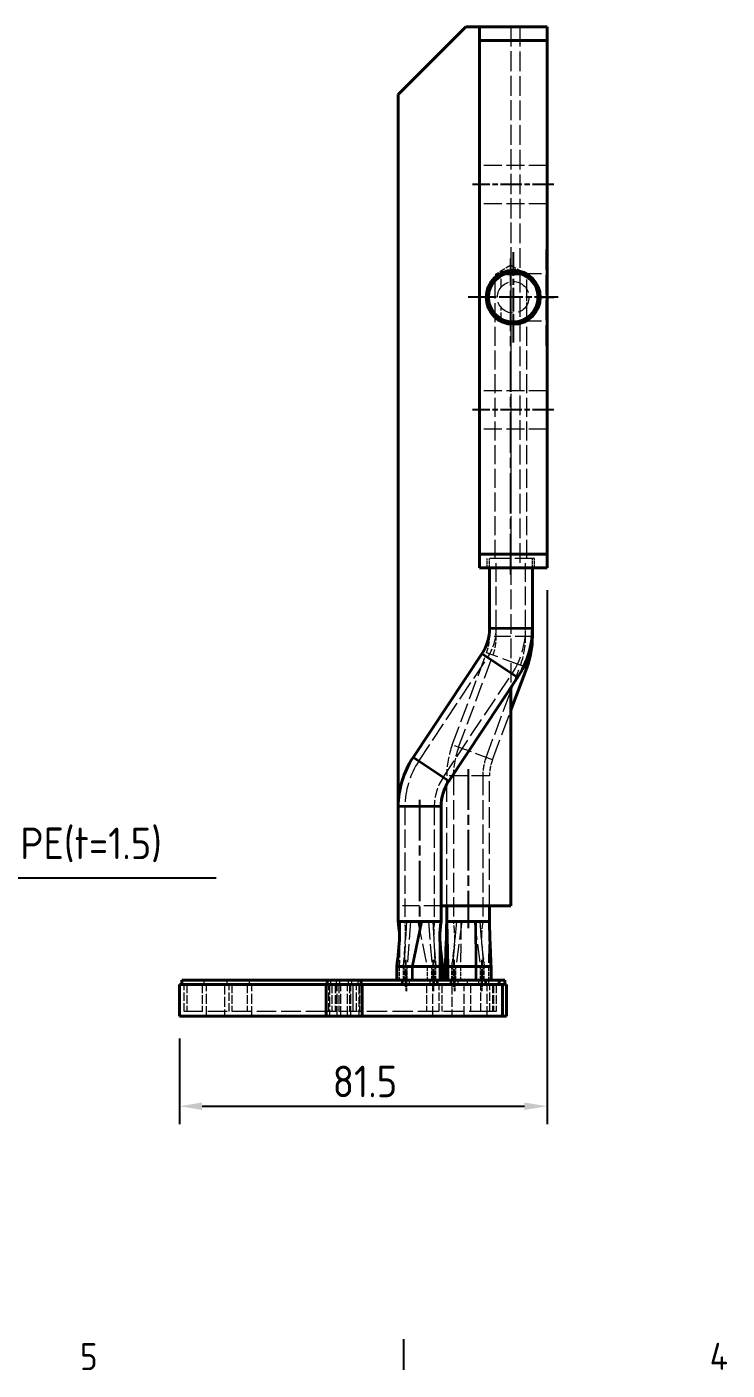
# Model space of a CAD drawing. Header units: millimetres. Extents: x 0 to 840, y 0 to 594.
# Drawn here: x 196.5 to 351.8, y 13.1 to 311.2 of the extents above; entities that cross this region are included whole.
import ezdxf

# ---------------------------------------------------------------- set-up
doc = ezdxf.new("R2010")
doc.units = ezdxf.units.MM
doc.header["$LTSCALE"] = 2
doc.linetypes.add('CHAIN', pattern=[0.3543, 0.2362, -0.0295, 0.0591, -0.0295])
doc.linetypes.add('DASHED', pattern=[0.2067, 0.1654, -0.0413])
doc.layers.get('0').update_dxf_attribs({"color": 3, "lineweight": 25})
for name, color, linetype, lineweight in [('가려진 것(ISO)', 2, 'DASHED', 18), ('가려진 좁은 것(ISO)', 2, 'DASHED', 18), ('가시적인 것(ISO)', 3, 'Continuous', 40), ('가시적인 좁은 것(ISO)', 3, 'Continuous', 35), ('경계(ISO)', 7, 'Continuous', 25), ('중심 표식(ISO)', 1, 'Continuous', 25), ('중심선(ISO)', 1, 'Continuous', 25), ('치수(ISO)', 2, 'Continuous', 25)]:
    doc.layers.add(name, color=color, linetype=linetype, lineweight=lineweight)
doc.styles.add('문자 텍스트_PSTEK_POSCO', font='isocp.shx')
doc.styles.add('치수 텍스트_PSTEK_POSCO', font='isocp.shx')
doc.dimstyles.new('치수_PSTEK_POSCO', dxfattribs={"dimscale": 2, "dimtxt": 3.5, "dimasz": 2.5, "dimexe": 2, "dimexo": 2.5, "dimgap": 1, "dimtad": 1, "dimrnd": 1e-08, "dimdsep": 46, "dimtxsty": '치수 텍스트_PSTEK_POSCO', "dimcen": 0.09, "dimdle": 10, "dimclrd": 7, "dimclre": 7, "dimclrt": 2, "dimadec": 1, "dimazin": 2, "dimtfac": 1, "dimtmove": 0, "dimatfit": 3, "dimfxl": 0, "dimtolj": 1, "dimlwd": -1, "dimlwe": -1, "dimarcsym": 0})

# ---------------------------------------------------------------- blocks, each defined once
blk = doc.blocks.new('경계 Default Border')
at = {"layer": '경계(ISO)'}
blk.add_line((140, 10), (140, 6.6), dxfattribs=at)
at = {"layer": '경계(ISO)', "color": 2, "char_height": 3, "attachment_point": 7, "style": '문자 텍스트_PSTEK_POSCO'}
for s, insert in [('5', (104.14, 6.57)), ('4', (173.97, 6.6))]:
    blk.add_mtext(s, dxfattribs=dict(at, insert=insert))
blk = doc.blocks.new('*D28')
at = {"layer": 'Defpoints', "color": 0}
for p in [(311.86, 191.2), (230.36, 91.7), (311.86, 71.7)]:
    blk.add_point(p, dxfattribs=at)
at = {"layer": '치수(ISO)', "color": 7}
for p, q in [((311.86, 186.2), (311.86, 67.7)), ((230.36, 86.7), (230.36, 67.7)), ((235.36, 71.7), (306.86, 71.7))]:
    blk.add_line(p, q, dxfattribs=at)
for points in [[(235.36, 72.53), (235.36, 70.87), (230.36, 71.7)], [(306.86, 72.53), (306.86, 70.87), (311.86, 71.7)]]:
    blk.add_solid(points, dxfattribs=at)
at = {"layer": '치수(ISO)', "color": 2, "insert": (264.32, 77.2), "char_height": 7, "attachment_point": 4, "style": '치수 텍스트_PSTEK_POSCO'}
blk.add_mtext('\\A1;81.5', dxfattribs=at)
blk = doc.blocks.new('*D29')
at = {"layer": 'Defpoints', "color": 0}
for p in [(143.99, 128.92), (153.49, 128.92), (143.99, 122.41)]:
    blk.add_point(p, dxfattribs=at)
at = {"layer": '치수(ISO)', "color": 7}
for p, q in [((138.99, 122.41), (133.99, 122.41)), ((143.99, 122.41), (153.49, 122.41)), ((158.49, 122.41), (238.52, 122.41))]:
    blk.add_line(p, q, dxfattribs=at)
for points in [[(138.99, 123.25), (138.99, 121.58), (143.99, 122.41)], [(158.49, 123.25), (158.49, 121.58), (153.49, 122.41)]]:
    blk.add_solid(points, dxfattribs=at)
at = {"layer": '치수(ISO)', "color": 2, "insert": (165.49, 129.68), "char_height": 7, "attachment_point": 4, "style": '치수 텍스트_PSTEK_POSCO'}
blk.add_mtext('\\A1;\\fAIGDT|b0|i0;\\H7.0000;n\\fisocp|b0|i0;\\H7.0000;9.5 PIPE(t=1.5)', dxfattribs=at)

msp = doc.modelspace()

# ---------------------------------------------------------------- linework, layer by layer
at = {"layer": '가려진 것(ISO)', "ltscale": 13.194353}
for p, q in [((303.864, 311.2), (303.864, 191.2)), ((305.864, 311.2), (305.864, 191.2))]:
    msp.add_line(p, q, dxfattribs=at)
at = {"layer": '가려진 것(ISO)', "ltscale": 13.132971}
msp.add_line((303.864, 311.2), (303.864, 164.612), dxfattribs=at)
at = {"layer": '가려진 것(ISO)', "ltscale": 12.094824}
for p, q in [((311.864, 280.45), (296.864, 280.45)), ((311.864, 271.95), (296.864, 271.95)), ((301.664, 256.45), (311.664, 256.45)), ((301.664, 245.95), (311.664, 245.95)), ((311.864, 230.45), (296.864, 230.45)), ((311.864, 221.95), (296.864, 221.95))]:
    msp.add_line(p, q, dxfattribs=at)
at = {"layer": '가려진 것(ISO)', "ltscale": 13.552266}
msp.add_line((311.664, 240.5), (311.664, 261.9), dxfattribs=at)
at = {"layer": '가려진 것(ISO)', "ltscale": 0.19037}
for p, q in [((311.664, 261.9), (311.864, 261.9)), ((311.664, 240.5), (311.864, 240.5))]:
    msp.add_line(p, q, dxfattribs=at)
at = {"layer": '가려진 것(ISO)', "ltscale": 3.888545}
for q in [(300.364, 256.2), (307.364, 256.2)]:
    msp.add_line((303.864, 258.303), q, dxfattribs=at)
at = {"layer": '가려진 것(ISO)', "ltscale": 5.663238}
for p, q in [((301.664, 253.427), (301.664, 256.45)), ((301.664, 245.95), (301.664, 248.973))]:
    msp.add_line(p, q, dxfattribs=at)
at = {"layer": '가려진 것(ISO)', "ltscale": 13.298953}
for p, q in [((307.364, 256.2), (300.364, 256.2)), ((309.114, 193.2), (298.614, 193.2))]:
    msp.add_line(p, q, dxfattribs=at)
at = {"layer": '가려진 것(ISO)', "ltscale": 12.699565}
for p, q in [((300.364, 193.2), (300.364, 256.2)), ((307.364, 193.2), (307.364, 256.2))]:
    msp.add_line(p, q, dxfattribs=at)
at = {"layer": '가려진 것(ISO)', "ltscale": 1.904597}
for p, q in [((298.614, 191.2), (298.614, 193.2)), ((299.114, 191.2), (299.114, 193.2)), ((308.614, 191.2), (308.614, 193.2)), ((309.114, 191.2), (309.114, 193.2))]:
    msp.add_line(p, q, dxfattribs=at)
at = {"layer": '가려진 것(ISO)', "ltscale": 12.476913}
for p, q in [((300.614, 177.726), (300.614, 193.2)), ((307.114, 177.726), (307.114, 193.2))]:
    msp.add_line(p, q, dxfattribs=at)
at = {"layer": '가려진 것(ISO)', "ltscale": 1.735812}
for p, q in [((299.114, 175.903), (299.114, 177.726)), ((300.614, 175.903), (300.614, 177.726)), ((307.114, 175.903), (307.114, 177.726))]:
    msp.add_line(p, q, dxfattribs=at)
at = {"layer": '가려진 것(ISO)', "ltscale": 13.332373}
for p, q in [((283.41, 148.268), (298.653, 171.227)), ((288.825, 144.673), (304.068, 167.632))]:
    msp.add_line(p, q, dxfattribs=at)
at = {"layer": '가려진 것(ISO)', "ltscale": 13.186625}
for p, q in [((290.856, 151.891), (298.469, 172.325)), ((292.262, 151.368), (299.875, 171.801)), ((298.353, 149.099), (305.966, 169.532))]:
    msp.add_line(p, q, dxfattribs=at)
at = {"layer": '가려진 것(ISO)', "ltscale": 14.222021}
msp.add_line((299.759, 148.575), (303.864, 159.594), dxfattribs=at)
at = {"layer": '가려진 것(ISO)', "ltscale": 13.93161}
for p, q in [((289.614, 116.2), (289.614, 144.997)), ((299.114, 116.2), (299.114, 144.997))]:
    msp.add_line(p, q, dxfattribs=at)
at = {"layer": '가려진 것(ISO)', "ltscale": 13.020738}
for p, q in [((291.114, 144.997), (291.114, 112.7)), ((297.614, 144.997), (297.614, 112.7))]:
    msp.add_line(p, q, dxfattribs=at)
at = {"layer": '가려진 것(ISO)', "ltscale": 12.324078}
for p, q in [((280.364, 138.174), (280.364, 112.7)), ((286.864, 138.174), (286.864, 112.7))]:
    msp.add_line(p, q, dxfattribs=at)
at = {"layer": '가려진 것(ISO)', "ltscale": 11.490082}
msp.add_line((288.364, 116.2), (278.864, 116.2), dxfattribs=at)
at = {"layer": '가려진 것(ISO)', "ltscale": 2.856945}
for p, q in [((280.02, 99.7), (280.02, 102.7)), ((287.207, 99.7), (287.207, 102.7)), ((290.77, 99.7), (290.77, 102.7)), ((297.957, 99.7), (297.957, 102.7))]:
    msp.add_line(p, q, dxfattribs=at)
at = {"layer": '가려진 것(ISO)', "ltscale": 5.71399}
for p, q in [((231.364, 92.7), (231.364, 98.7)), ((235.364, 98.7), (235.364, 92.7)), ((241.364, 92.7), (241.364, 98.7)), ((245.364, 98.7), (245.364, 92.7)), ((264.942, 98.7), (264.942, 92.7)), ((265.692, 98.7), (265.692, 92.7)), ((268.035, 98.7), (268.035, 92.7)), ((268.785, 98.7), (268.785, 92.7)), ((288.541, 98.7), (288.541, 92.7)), ((294.91, 98.7), (294.91, 92.7)), ((299.739, 98.7), (299.739, 92.7)), ((300.605, 98.7), (300.605, 92.7))]:
    msp.add_line(p, q, dxfattribs=at)
at = {"layer": '가려진 것(ISO)', "ltscale": 0.952248}
for p, q in [((235.864, 98.7), (235.864, 99.7)), ((240.864, 99.7), (240.864, 98.7)), ((245.864, 98.7), (245.864, 99.7)), ((263.828, 99.7), (263.828, 98.7)), ((265.149, 98.7), (265.149, 99.7)), ((265.899, 98.7), (265.899, 99.7)), ((267.828, 98.7), (267.828, 99.7)), ((268.578, 98.7), (268.578, 99.7)), ((269.899, 99.7), (269.899, 98.7)), ((279.602, 99.7), (279.602, 98.7)), ((286.895, 98.7), (286.895, 99.7)), ((287.612, 99.7), (287.612, 98.7)), ((290.357, 99.7), (290.357, 98.7)), ((290.431, 99.7), (290.431, 98.7)), ((294.203, 98.7), (294.203, 99.7)), ((298.368, 99.7), (298.368, 98.7)), ((298.959, 98.7), (298.959, 99.7))]:
    msp.add_line(p, q, dxfattribs=at)
at = {"layer": '가려진 것(ISO)', "ltscale": 6.666338}
for p, q in [((236.364, 91.7), (236.364, 98.7)), ((240.364, 98.7), (240.364, 91.7)), ((246.364, 91.7), (246.364, 98.7)), ((263.621, 98.7), (263.621, 91.7)), ((265.356, 91.7), (265.356, 98.7)), ((266.106, 91.7), (266.106, 98.7)), ((267.621, 91.7), (267.621, 98.7)), ((268.371, 91.7), (268.371, 98.7)), ((270.106, 98.7), (270.106, 91.7)), ((286.541, 91.7), (286.541, 98.7)), ((290.784, 98.7), (290.784, 91.7)), ((293.496, 91.7), (293.496, 98.7)), ((298.605, 91.7), (298.605, 98.7))]:
    msp.add_line(p, q, dxfattribs=at)
at = {"layer": '가려진 것(ISO)', "ltscale": 1.495845}
for p, q in [((231.95, 92.7), (231.364, 92.7)), ((264.114, 92.7), (262.7, 92.7)), ((271.028, 92.7), (269.614, 92.7)), ((299.739, 92.7), (299.153, 92.7))]:
    msp.add_line(p, q, dxfattribs=at)
at = {"layer": '가려진 것(ISO)', "ltscale": 13.14921}
msp.add_line((262.7, 92.7), (231.95, 92.7), dxfattribs=at)
at = {"layer": '가려진 것(ISO)', "ltscale": 5.237816}
msp.add_line((269.614, 92.7), (264.114, 92.7), dxfattribs=at)
at = {"layer": '가려진 것(ISO)', "ltscale": 13.744819}
msp.add_line((299.153, 92.7), (271.028, 92.7), dxfattribs=at)
at = {"layer": '가려진 것(ISO)', "ltscale": 1.843964}
msp.add_line((300.605, 92.7), (299.739, 92.7), dxfattribs=at)
at = {"layer": '가려진 것(ISO)', "ltscale": 13.298953}
msp.add_circle((304.364, 251.2), 3.5, dxfattribs=at)
at = {"layer": '가려진 것(ISO)', "ltscale": 3.481072}
for centre, start, end in [((288.864, 175.903), 339.56717, 0), ((309.364, 144.997), 159.56717, 180)]:
    msp.add_arc(centre, 10.25, start, end, dxfattribs=at)
at = {"layer": '가려진 것(ISO)', "ltscale": 6.55851}
for centre, start, end in [((288.864, 177.726), 326.41845, 0), ((298.614, 138.174), 146.41845, 180)]:
    msp.add_arc(centre, 11.75, start, end, dxfattribs=at)
at = {"layer": '가려진 것(ISO)', "ltscale": 3.990512}
for centre, start, end in [((288.864, 175.903), 339.56717, 0), ((309.364, 144.997), 159.56717, 180)]:
    msp.add_arc(centre, 11.75, start, end, dxfattribs=at)
at = {"layer": '가려진 것(ISO)', "ltscale": 12.937207}
for centre, start, end in [((288.864, 177.726), 326.41845, 0), ((298.614, 138.174), 146.41845, 180)]:
    msp.add_arc(centre, 18.25, start, end, dxfattribs=at)
at = {"layer": '가려진 것(ISO)', "ltscale": 6.198085}
for centre, start, end in [((288.864, 175.903), 339.56717, 0), ((309.364, 144.997), 159.56717, 180)]:
    msp.add_arc(centre, 18.25, start, end, dxfattribs=at)
at = {"layer": '가려진 것(ISO)', "ltscale": 6.707525}
msp.add_arc((309.364, 144.997), 19.75, 159.56717, 180, dxfattribs=at)
at = {"layer": '가려진 것(ISO)', "ltscale": 3.743146}
msp.add_open_spline([(307.282, 253.132), (307.285, 253.093), (307.287, 253.054), (307.326, 252.407), (307.337, 251.783), (307.337, 250.617), (307.326, 249.993), (307.287, 249.346), (307.285, 249.307), (307.282, 249.268)], degree=3, knots=[1.70090628, 1.70090628, 1.70090628, 1.70090628, 1.71212717, 1.71212717, 1.88708792, 1.88708792, 2.06204866, 2.06204866, 2.07326955, 2.07326955, 2.07326955, 2.07326955], dxfattribs=at)
at = {"layer": '가려진 것(ISO)', "ltscale": 3.958615}
msp.add_open_spline([(280.48, 109.001), (280.498, 109.373), (280.503, 109.761), (280.486, 110.979), (280.434, 111.836), (280.364, 112.7)], degree=3, knots=[0, 0, 0, 0, 0.13481836, 0.13481836, 0.4154182, 0.4154182, 0.4154182, 0.4154182], dxfattribs=at)
at = {"layer": '가려진 것(ISO)', "ltscale": 3.959095}
msp.add_open_spline([(286.864, 112.7), (286.761, 111.422), (286.691, 110.145), (286.748, 109.001)], degree=3, dxfattribs=at)
at = {"layer": '가려진 것(ISO)', "ltscale": 4.966777}
msp.add_open_spline([(291.39, 108.083), (291.404, 108.249), (291.414, 108.421), (291.436, 109.131), (291.414, 109.708), (291.315, 111.078), (291.222, 111.886), (291.114, 112.7)], degree=3, knots=[0, 0, 0, 0, 0.06483295, 0.06483295, 0.26014631, 0.26014631, 0.52106376, 0.52106376, 0.52106376, 0.52106376], dxfattribs=at)
at = {"layer": '가려진 것(ISO)', "ltscale": 4.966956}
msp.add_open_spline([(297.614, 112.7), (297.507, 111.9), (297.416, 111.104), (297.301, 109.54), (297.279, 108.755), (297.338, 108.083)], degree=3, knots=[0, 0, 0, 0, 0.25661988, 0.25661988, 0.52048141, 0.52048141, 0.52048141, 0.52048141], dxfattribs=at)
at = {"layer": '가려진 것(ISO)', "ltscale": 6.13159}
msp.add_open_spline([(280.02, 102.7), (280.195, 104.809), (280.377, 106.933), (280.48, 109.001)], degree=3, dxfattribs=at)
at = {"layer": '가려진 것(ISO)', "ltscale": 6.131111}
msp.add_open_spline([(286.748, 109.001), (286.826, 107.419), (286.957, 105.798), (287.126, 103.69), (287.166, 103.195), (287.207, 102.7)], degree=3, knots=[0, 0, 0, 0, 0.49254215, 0.49254215, 0.64357766, 0.64357766, 0.64357766, 0.64357766], dxfattribs=at)
at = {"layer": '가려진 것(ISO)', "ltscale": 5.212843}
for points in [[(290.77, 102.7), (291.001, 104.497), (291.233, 106.302), (291.39, 108.083)], [(297.338, 108.083), (297.494, 106.302), (297.727, 104.497), (297.957, 102.7)]]:
    msp.add_open_spline(points, degree=3, dxfattribs=at)
at = {"layer": '가려진 좁은 것(ISO)', "ltscale": 11.309763}
msp.add_line((308.529, 175.903), (299.114, 175.903), dxfattribs=at)
at = {"layer": '가려진 좁은 것(ISO)', "ltscale": 14.866116}
msp.add_line((306.706, 169.256), (298.469, 172.325), dxfattribs=at)
at = {"layer": '가려진 좁은 것(ISO)', "ltscale": 12.032386}
for p, q in [((299.759, 148.575), (290.856, 151.891)), ((299.114, 144.997), (289.614, 144.997))]:
    msp.add_line(p, q, dxfattribs=at)
at = {"layer": '가려진 좁은 것(ISO)', "ltscale": 12.223671}
for p, q in [((280.664, 112.7), (280.167, 102.7)), ((286.564, 112.7), (287.061, 102.7)), ((293, 112.7), (291.624, 102.7)), ((295.727, 112.7), (297.104, 102.7))]:
    msp.add_line(p, q, dxfattribs=at)
at = {"layer": '가려진 좁은 것(ISO)', "ltscale": 12.17514}
for p, q in [((281.622, 112.7), (280.874, 102.7)), ((285.606, 112.7), (286.354, 102.7)), ((291.796, 112.7), (290.917, 102.7)), ((296.932, 112.7), (297.811, 102.7))]:
    msp.add_line(p, q, dxfattribs=at)
at = {"layer": '가려진 좁은 것(ISO)', "ltscale": 12.360609}
for p, q in [((283.197, 112.7), (285.293, 102.7)), ((299.095, 112.7), (298.872, 102.7))]:
    msp.add_line(p, q, dxfattribs=at)
at = {"layer": '가려진 좁은 것(ISO)', "ltscale": 3.069171}
msp.add_line((288.083, 112.7), (288.095, 109.477), dxfattribs=at)
at = {"layer": '가려진 좁은 것(ISO)', "ltscale": 12.095213}
msp.add_line((292.755, 112.7), (292.684, 102.7), dxfattribs=at)
at = {"layer": '가려진 좁은 것(ISO)', "ltscale": 6.454419}
msp.add_line((279.132, 109.477), (279.106, 102.7), dxfattribs=at)
at = {"layer": '가려진 좁은 것(ISO)', "ltscale": 2.856945}
for p, q in [((279.106, 102.7), (279.106, 99.7)), ((280.167, 99.7), (280.167, 102.7)), ((280.874, 99.7), (280.874, 102.7)), ((285.293, 102.7), (285.293, 99.7)), ((286.354, 99.7), (286.354, 102.7)), ((287.061, 99.7), (287.061, 102.7)), ((290.917, 99.7), (290.917, 102.7)), ((291.624, 99.7), (291.624, 102.7)), ((292.684, 102.7), (292.684, 99.7)), ((297.104, 99.7), (297.104, 102.7)), ((297.811, 99.7), (297.811, 102.7)), ((298.872, 102.7), (298.872, 99.7))]:
    msp.add_line(p, q, dxfattribs=at)
at = {"layer": '가려진 좁은 것(ISO)', "ltscale": 5.71399}
for p, q in [((231.95, 98.7), (231.95, 92.7)), ((241.95, 98.7), (241.95, 92.7)), ((262.7, 92.7), (262.7, 98.7)), ((263.45, 92.7), (263.45, 98.7)), ((264.114, 98.7), (264.114, 92.7)), ((264.864, 98.7), (264.864, 92.7)), ((268.864, 92.7), (268.864, 98.7)), ((269.614, 92.7), (269.614, 98.7)), ((270.278, 98.7), (270.278, 92.7)), ((271.028, 98.7), (271.028, 92.7)), ((285.127, 98.7), (285.127, 92.7)), ((287.956, 92.7), (287.956, 98.7)), ((297.191, 92.7), (297.191, 98.7)), ((299.153, 92.7), (299.153, 98.7)), ((300.019, 98.7), (300.019, 92.7))]:
    msp.add_line(p, q, dxfattribs=at)
at = {"layer": '가려진 좁은 것(ISO)', "ltscale": 0.952248}
for p, q in [((279.895, 99.7), (279.895, 98.7)), ((281.309, 99.7), (281.309, 98.7)), ((285.905, 99.7), (285.905, 98.7)), ((287.319, 99.7), (287.319, 98.7)), ((290.65, 99.7), (290.65, 98.7)), ((292.064, 99.7), (292.064, 98.7)), ((296.661, 99.7), (296.661, 98.7)), ((298.075, 99.7), (298.075, 98.7))]:
    msp.add_line(p, q, dxfattribs=at)
at = {"layer": '가시적인 것(ISO)'}
for p, q in [((278.864, 296.2), (293.864, 311.2)), ((293.864, 311.2), (296.864, 311.2)), ((296.864, 308.2), (296.864, 311.2)), ((296.864, 311.2), (311.864, 311.2)), ((311.864, 311.2), (311.864, 308.2)), ((311.864, 308.2), (296.864, 308.2)), ((296.864, 194.2), (296.864, 308.2)), ((311.864, 308.2), (311.864, 194.2)), ((278.864, 138.174), (278.864, 296.2)), ((296.864, 191.2), (296.864, 194.2)), ((296.864, 194.2), (311.864, 194.2)), ((311.864, 194.2), (311.864, 191.2)), ((311.864, 191.2), (296.864, 191.2)), ((299.114, 177.726), (299.114, 191.2)), ((308.614, 177.726), (308.614, 191.2)), ((308.614, 175.903), (308.614, 177.726)), ((282.16, 149.098), (297.403, 172.057)), ((303.864, 159.594), (307.371, 169.008)), ((290.075, 143.843), (305.318, 166.802)), ((303.864, 164.612), (303.864, 116.2)), ((278.864, 112.7), (278.864, 138.174)), ((288.364, 112.7), (288.364, 138.174)), ((303.864, 116.2), (288.364, 116.2)), ((289.614, 112.7), (289.614, 116.2)), ((299.114, 112.7), (299.114, 116.2)), ((278.864, 112.7), (279.123, 112.7)), ((279.145, 112.7), (283.636, 112.7)), ((283.636, 112.7), (284.03, 112.7)), ((284.03, 112.7), (288.364, 112.7)), ((289.614, 112.7), (289.632, 112.7)), ((289.614, 112.7), (289.614, 112.7)), ((289.632, 112.7), (295.911, 112.7)), ((295.973, 112.7), (299.114, 112.7)), ((278.52, 102.7), (280.893, 102.7)), ((278.52, 102.7), (278.52, 99.7)), ((280.893, 102.7), (281.934, 102.7)), ((288.122, 102.7), (281.934, 102.7)), ((288.138, 102.7), (288.707, 102.7)), ((288.707, 102.7), (288.707, 99.7)), ((289.27, 102.7), (289.305, 102.7)), ((289.27, 102.7), (289.27, 99.7)), ((289.305, 102.7), (289.856, 102.7)), ((296.043, 102.7), (289.856, 102.7)), ((296.06, 102.7), (299.457, 102.7)), ((299.457, 102.7), (299.457, 99.7)), ((230.364, 98.7), (230.364, 91.7)), ((230.364, 98.7), (262.871, 98.7)), ((230.864, 99.7), (230.864, 98.7)), ((230.864, 99.7), (263.078, 99.7)), ((262.871, 98.7), (262.871, 91.7)), ((262.871, 98.7), (270.856, 98.7)), ((263.078, 99.7), (263.078, 98.7)), ((263.078, 99.7), (270.649, 99.7)), ((270.649, 99.7), (270.649, 98.7)), ((270.649, 99.7), (301.274, 99.7)), ((270.856, 98.7), (270.856, 91.7)), ((270.856, 98.7), (301.981, 98.7)), ((301.274, 99.7), (301.274, 98.7)), ((301.274, 99.7), (302.494, 99.7)), ((301.981, 98.7), (301.981, 91.7)), ((301.981, 98.7), (302.848, 98.7)), ((302.494, 98.7), (301.981, 98.7)), ((302.494, 99.7), (302.494, 98.7)), ((302.848, 98.7), (302.848, 91.7)), ((230.364, 91.7), (262.871, 91.7)), ((262.871, 91.7), (270.856, 91.7)), ((270.856, 91.7), (301.981, 91.7)), ((302.848, 91.7), (301.981, 91.7))]:
    msp.add_line(p, q, dxfattribs=at)
for radius in [6, 5.5]:
    msp.add_circle((304.364, 251.2), radius, dxfattribs=at)
for centre, radius, start, end in [((288.864, 177.726), 10.25, 326.41845, 0), ((288.864, 177.726), 19.75, 326.41845, 0), ((288.864, 175.903), 19.75, 339.56717, 0), ((298.614, 138.174), 19.75, 146.41845, 180), ((298.614, 138.174), 10.25, 146.41845, 180)]:
    msp.add_arc(centre, radius, start, end, dxfattribs=at)
for points, knots in [([(279.132, 109.477), (279.135, 110.261), (279.064, 111.119), (278.929, 112.223), (278.898, 112.461), (278.864, 112.7)], [0, 0, 0, 0, 0.28506885, 0.28506885, 0.36265591, 0.36265591, 0.36265591, 0.36265591]), ([(299.114, 112.7), (299.118, 110.644), (299.203, 108.454), (299.345, 105.085), (299.4, 103.894), (299.457, 102.7)], [0, 0, 0, 0, 0.6790892, 0.6790892, 1.0480613, 1.0480613, 1.0480613, 1.0480613]), ([(288.095, 109.477), (288.1, 108.205), (288.21, 106.87), (288.455, 104.598), (288.576, 103.649), (288.707, 102.7)], [0, 0, 0, 0, 0.40711456, 0.40711456, 0.69708653, 0.69708653, 0.69708653, 0.69708653])]:
    msp.add_open_spline(points, degree=3, knots=knots, dxfattribs=at)
for points in [[(288.364, 112.7), (288.206, 111.584), (288.092, 110.473), (288.095, 109.477)], [(289.27, 102.7), (289.433, 106.088), (289.607, 109.529), (289.614, 112.7)], [(278.52, 102.7), (278.835, 104.977), (279.124, 107.303), (279.132, 109.477)]]:
    msp.add_open_spline(points, degree=3, dxfattribs=at)
at = {"layer": '가시적인 좁은 것(ISO)'}
for p, q in [((308.614, 177.726), (299.114, 177.726)), ((308.614, 175.903), (308.529, 175.903)), ((305.318, 166.802), (297.403, 172.057)), ((307.371, 169.008), (306.706, 169.256)), ((290.075, 143.843), (282.16, 149.098)), ((288.364, 138.174), (278.864, 138.174)), ((279.123, 112.7), (279.145, 112.7)), ((279.145, 112.7), (279.132, 109.477)), ((284.03, 112.7), (281.934, 102.7)), ((289.632, 112.7), (289.856, 102.7)), ((295.911, 112.7), (295.973, 112.7)), ((295.973, 112.7), (296.043, 102.7)), ((288.095, 109.477), (288.122, 102.7)), ((281.934, 102.7), (281.934, 99.7)), ((288.122, 102.7), (288.138, 102.7)), ((288.122, 102.7), (288.122, 99.7)), ((289.856, 102.7), (289.856, 99.7)), ((296.043, 102.7), (296.06, 102.7)), ((296.043, 102.7), (296.043, 99.7))]:
    msp.add_line(p, q, dxfattribs=at)
at = {"layer": '중심 표식(ISO)', "linetype": 'CHAIN', "ltscale": 11.111974}
for p, q in [((304.364, 261.2), (304.364, 241.2)), ((314.364, 251.2), (294.364, 251.2))]:
    msp.add_line(p, q, dxfattribs=at)
at = {"layer": '중심선(ISO)', "linetype": 'CHAIN', "ltscale": 10.000767}
for p, q in [((313.364, 276.2), (295.364, 276.2)), ((313.364, 226.2), (295.364, 226.2))]:
    msp.add_line(p, q, dxfattribs=at)
at = {"layer": '중심선(ISO)', "linetype": 'CHAIN', "ltscale": 19.051651}
for p, q in [((303.864, 189.7), (303.864, 259.803)), ((294.364, 146.497), (294.364, 111.2)), ((283.614, 139.674), (283.614, 111.2))]:
    msp.add_line(p, q, dxfattribs=at)
at = {"layer": '중심선(ISO)', "linetype": 'CHAIN', "ltscale": 1.777832}
msp.add_line((310.164, 251.2), (313.364, 251.2), dxfattribs=at)
at = {"layer": '중심선(ISO)', "linetype": 'CHAIN', "ltscale": 3.333522}
for p, q in [((280.52, 98.2), (280.52, 104.2)), ((286.707, 98.2), (286.707, 104.2)), ((291.27, 98.2), (291.27, 104.2)), ((297.457, 98.2), (297.457, 104.2))]:
    msp.add_line(p, q, dxfattribs=at)
at = {"layer": '중심선(ISO)', "linetype": 'CHAIN', "ltscale": 2.222315}
for p, q in [((280.602, 101.2), (280.602, 97.2)), ((286.612, 101.2), (286.612, 97.2)), ((291.357, 101.2), (291.357, 97.2)), ((297.368, 101.2), (297.368, 97.2))]:
    msp.add_line(p, q, dxfattribs=at)

# ---------------------------------------------------------------- block references
at = {"xscale": 2, "yscale": 2, "zscale": 2}
msp.add_blockref('경계 Default Border', (0, 0), dxfattribs=at)

# ---------------------------------------------------------------- dimensions: what is measured, and where the dimension line sits
at = {"layer": '치수(ISO)', "color": 7}
dim = msp.add_linear_dim(base=(311.864, 71.7), p1=(230.364, 91.7), p2=(311.864, 191.2), angle=180, dimstyle='치수_PSTEK_POSCO', override={"dimdec": 2, "dimtp": 0, "dimtm": 0, "dimtdec": 2, "dimtofl": 0, "dimatfit": 1}, dxfattribs=at)
dim.commit()
dim.dimension.update_dxf_attribs({"geometry": '*D28', "text_midpoint": (271.114, 71.7), "dimtype": 160})
dim = msp.add_linear_dim(base=(143.992, 122.414), p1=(153.492, 128.918), p2=(143.992, 128.918), text='\\fAIGDT|b0|i0;\\H7.0000;n\\fisocp|b0|i0;\\H7.0000;<> PIPE(t=1.5)', dimstyle='치수_PSTEK_POSCO', override={"dimdec": 2, "dimse1": 1, "dimse2": 1, "dimtp": 0, "dimtm": 0, "dimtdec": 2, "dimtofl": 1, "dimatfit": 1}, dxfattribs=at)
dim.commit()
dim.dimension.update_dxf_attribs({"geometry": '*D29', "text_midpoint": (201.005, 122.414), "dimtype": 160})

doc.saveas('drawing.dxf')
